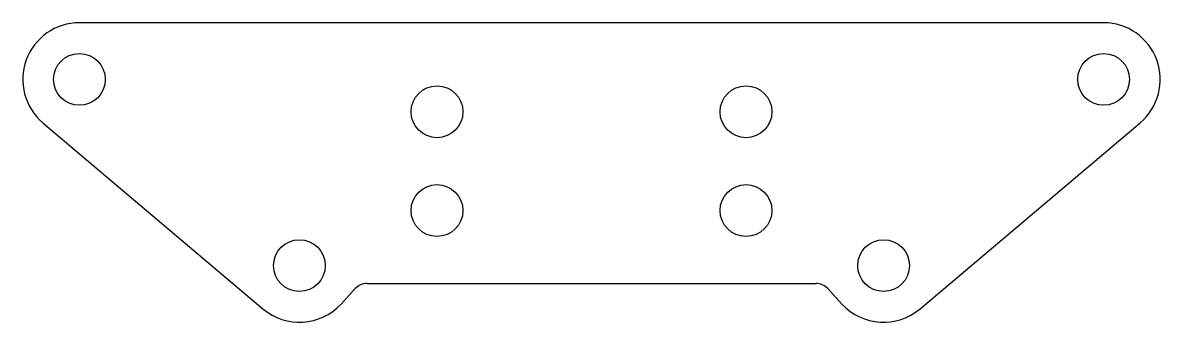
# Model space of a CAD drawing. Header units: millimetres. Extents: x -35.1 to 35.1, y 15.6 to 34.1.
import ezdxf

# ---------------------------------------------------------------- set-up
doc = ezdxf.new("R2010")
doc.units = ezdxf.units.MM
doc.layers.add('HOLE_THROUGH', color=1, linetype='Continuous')
doc.layers.add('OUTLINE', color=7, linetype='Continuous')

msp = doc.modelspace()

# ---------------------------------------------------------------- linework, layer by layer
at = {"layer": 'HOLE_THROUGH'}
for centre in [(-31.65, 30.6), (31.65, 30.6), (-9.55, 28.6), (9.55, 28.6), (-9.55, 22.5), (9.55, 22.5), (-18.05, 19.1), (18.05, 19.1)]:
    msp.add_circle(centre, 1.6, dxfattribs=at)
at = {"layer": 'OUTLINE'}
for p, q in [((31.65, 34.1), (-31.65, 34.1)), ((-33.909917, 27.927403), (-20.309917, 16.427403)), ((20.309917, 16.427403), (33.909917, 27.927403)), ((-15.480405, 16.72362), (-14.596895, 17.678966)), ((-13.862725, 18), (13.862725, 18)), ((14.596895, 17.678966), (15.480405, 16.72362))]:
    msp.add_line(p, q, dxfattribs=at)
for centre, radius, start, end in [((-31.65, 30.6), 3.5, 90, -130.21747275), ((31.65, 30.6), 3.5, -49.78252725, 90), ((-13.862725, 17), 1, 90, 137.23711569), ((13.862725, 17), 1, 42.76288431, 90), ((-18.05, 19.1), 3.5, -130.21747275, -42.76287229), ((18.05, 19.1), 3.5, -137.23712771, -49.78252725)]:
    msp.add_arc(centre, radius, start, end, dxfattribs=at)

doc.saveas('drawing.dxf')
